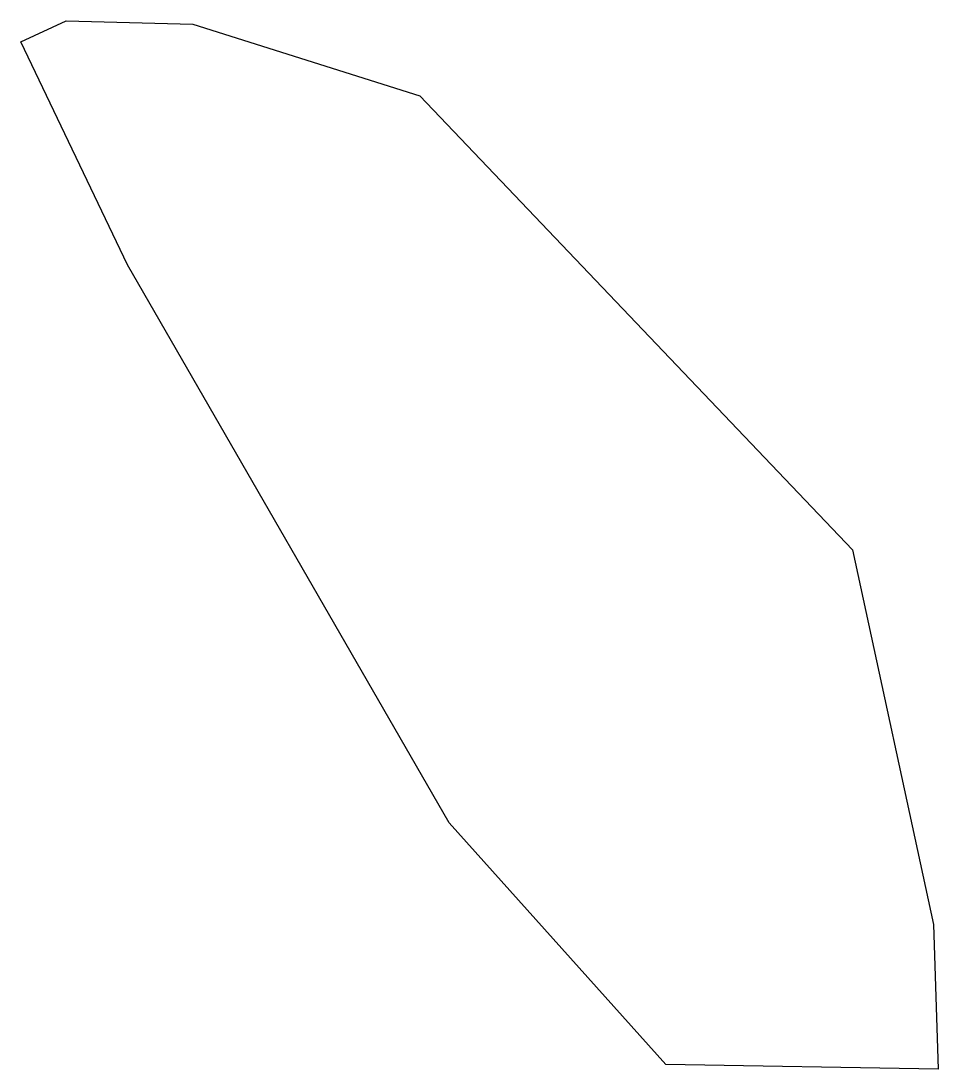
# Model space of a CAD drawing. Extents: x 1118655 to 1119163, y 1684123 to 1684704.
import ezdxf

# ---------------------------------------------------------------- set-up
doc = ezdxf.new("R2010")
doc.units = 0
doc.layers.add('00000000', color=7, linetype='CONTINUOUS')

msp = doc.modelspace()

# ---------------------------------------------------------------- linework, layer by layer
at = {"layer": '00000000'}
msp.add_polyline3d([(1118876.188, 1684662.066, 0), (1119115.718, 1684410.802, 0), (1119160.452, 1684203.255, 0), (1119163.052, 1684123.272, 0), (1119012.29, 1684125.731, 0), (1118892.364, 1684259.59, 0), (1118714.286, 1684568.599, 0), (1118655.373, 1684691.986, 0), (1118680.417, 1684703.558, 0), (1118750.443, 1684701.859, 0), (1118876.188, 1684662.066, 0)], dxfattribs=at)

doc.saveas('drawing.dxf')
